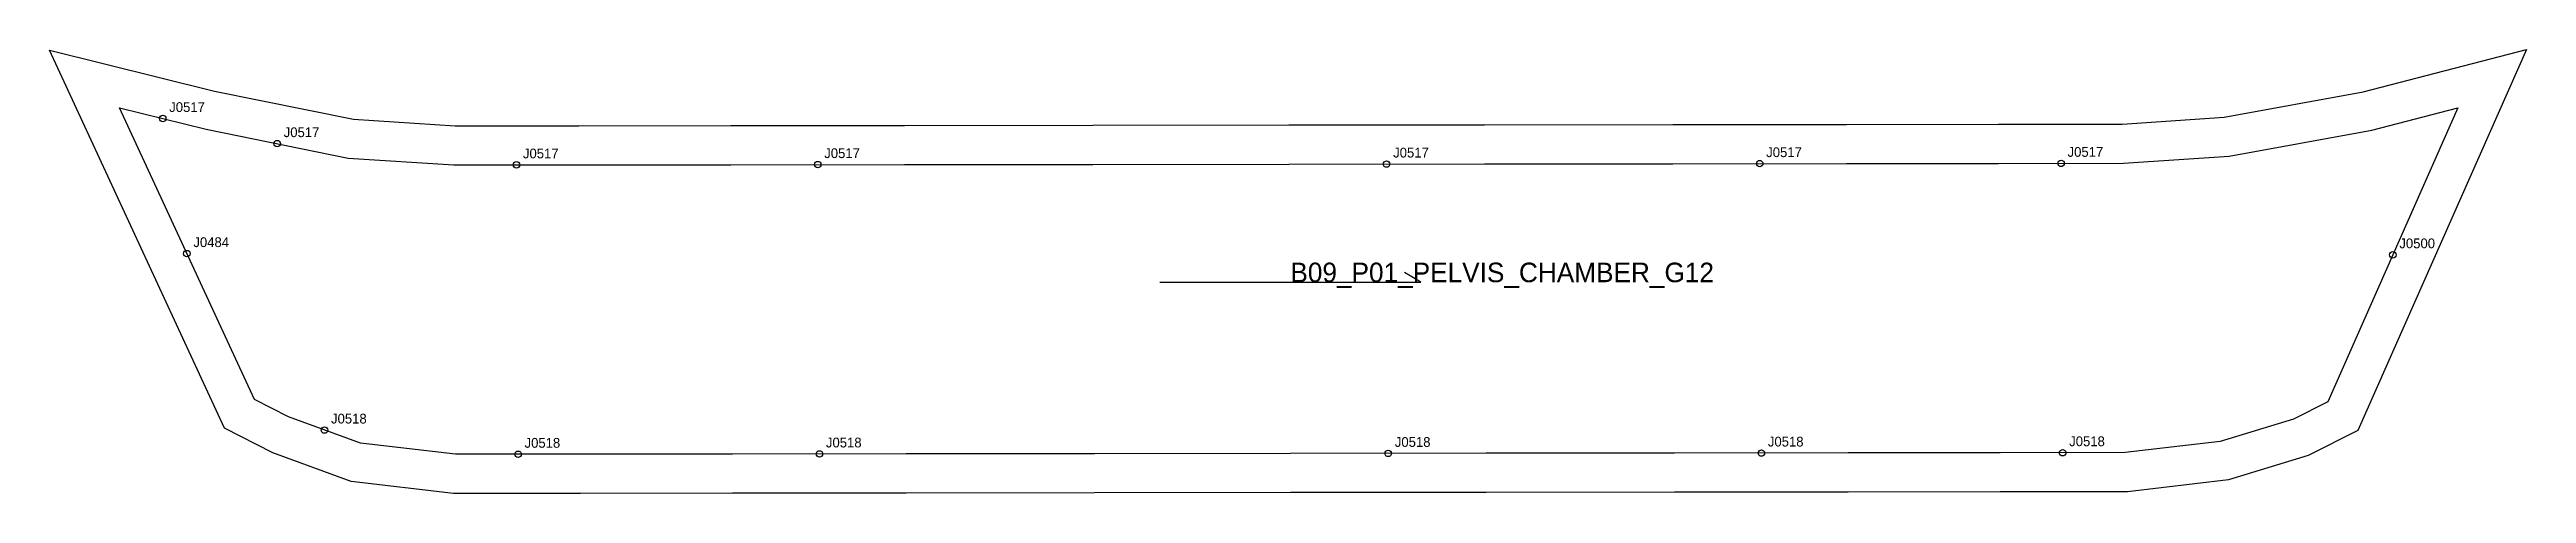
# Model space of a CAD drawing. Header units: millimetres. Extents: x -21 to 738, y -118 to 18.
import ezdxf

# ---------------------------------------------------------------- set-up
doc = ezdxf.new("R2010")
doc.units = ezdxf.units.MM
for name, color, linetype in [('CUT', 1, 'Continuous'), ('GRAIN', 3, 'Continuous'), ('LABEL', 7, 'Continuous'), ('NOTCH', 2, 'Continuous'), ('SEW', 5, 'Continuous')]:
    doc.layers.add(name, color=color, linetype=linetype)

msp = doc.modelspace()

# ---------------------------------------------------------------- linework, layer by layer
at = {"layer": 'CUT'}
msp.add_lwpolyline([(-21.39, 17.67), (29.19, 5.13), (71.74, -3.5), (102.91, -5.53), (140.77, -5.49), (187.39, -5.45), (240.57, -5.39), (298.28, -5.34), (358.3, -5.28), (418.31, -5.22), (476.02, -5.16), (529.2, -5.1), (575.82, -5.06), (613.68, -5.02), (644.98, -2.92), (687.56, 4.87), (737.57, 17.85), (685.93, -98.91), (670.66, -106.59), (646.23, -114.08), (615.3, -117.71), (576.35, -117.75), (529.73, -117.8), (476.55, -117.85), (418.84, -117.91), (358.82, -117.97), (298.81, -118.03), (241.1, -118.09), (187.92, -118.14), (141.3, -118.19), (102.34, -118.23), (71.07, -114.56), (47.04, -105.77), (32.21, -98.21), (-21.39, 17.67)], close=True, dxfattribs=at)
at = {"layer": 'GRAIN'}
for p, q in [((398.82, -53.47), (393.82, -50.47)), ((318.82, -53.47), (398.82, -53.47))]:
    msp.add_line(p, q, dxfattribs=at)
at = {"layer": 'NOTCH'}
for centre in [(13.28, -3.29), (48.36, -11), (121.66, -17.51), (213.99, -17.42), (388.31, -17.25), (502.62, -17.13), (594.96, -17.04), (20.68, -44.7), (696.63, -45.06), (62.86, -98.78), (122.16, -106.21), (214.5, -106.11), (388.82, -105.94), (503.13, -105.83), (595.46, -105.73)]:
    msp.add_circle(centre, 1, dxfattribs=at)
at = {"layer": 'SEW'}
msp.add_lwpolyline([(0, 0), (26.56, -6.58), (70.15, -15.42), (102.53, -17.53), (140.79, -17.49), (187.4, -17.45), (240.59, -17.39), (298.29, -17.34), (358.31, -17.28), (418.32, -17.22), (476.03, -17.16), (529.21, -17.1), (575.83, -17.06), (614.09, -17.02), (646.46, -14.85), (690.15, -6.85), (716.56, 0), (676.7, -90.13), (666.18, -95.41), (643.75, -102.29), (614.59, -105.71), (576.33, -105.75), (529.72, -105.8), (476.53, -105.85), (418.83, -105.91), (358.81, -105.97), (298.8, -106.03), (241.09, -106.09), (187.91, -106.14), (141.29, -106.19), (103.03, -106.22), (73.87, -102.81), (51.85, -94.75), (41.36, -89.4)], close=True, dxfattribs=at)

# ---------------------------------------------------------------- texts
at = {"layer": 'LABEL'}
for s, height, p in [('J0517', 3, (15.28, -1.29)), ('J0517', 3, (50.36, -9)), ('J0517', 3, (123.66, -15.51)), ('J0517', 3, (215.99, -15.42)), ('J0517', 3, (390.31, -15.25)), ('J0517', 3, (504.62, -15.13)), ('J0517', 3, (596.96, -15.04)), ('J0484', 3, (22.68, -42.7)), ('J0500', 3, (698.63, -43.06)), ('B09_P01_PELVIS_CHAMBER_G12', 6, (358.82, -53.47)), ('J0518', 3, (64.86, -96.78)), ('J0518', 3, (124.16, -104.21)), ('J0518', 3, (216.5, -104.11)), ('J0518', 3, (390.82, -103.94)), ('J0518', 3, (505.13, -103.83)), ('J0518', 3, (597.46, -103.73))]:
    msp.add_text(s, height=height, dxfattribs=at).set_placement(p)

doc.saveas('drawing.dxf')
